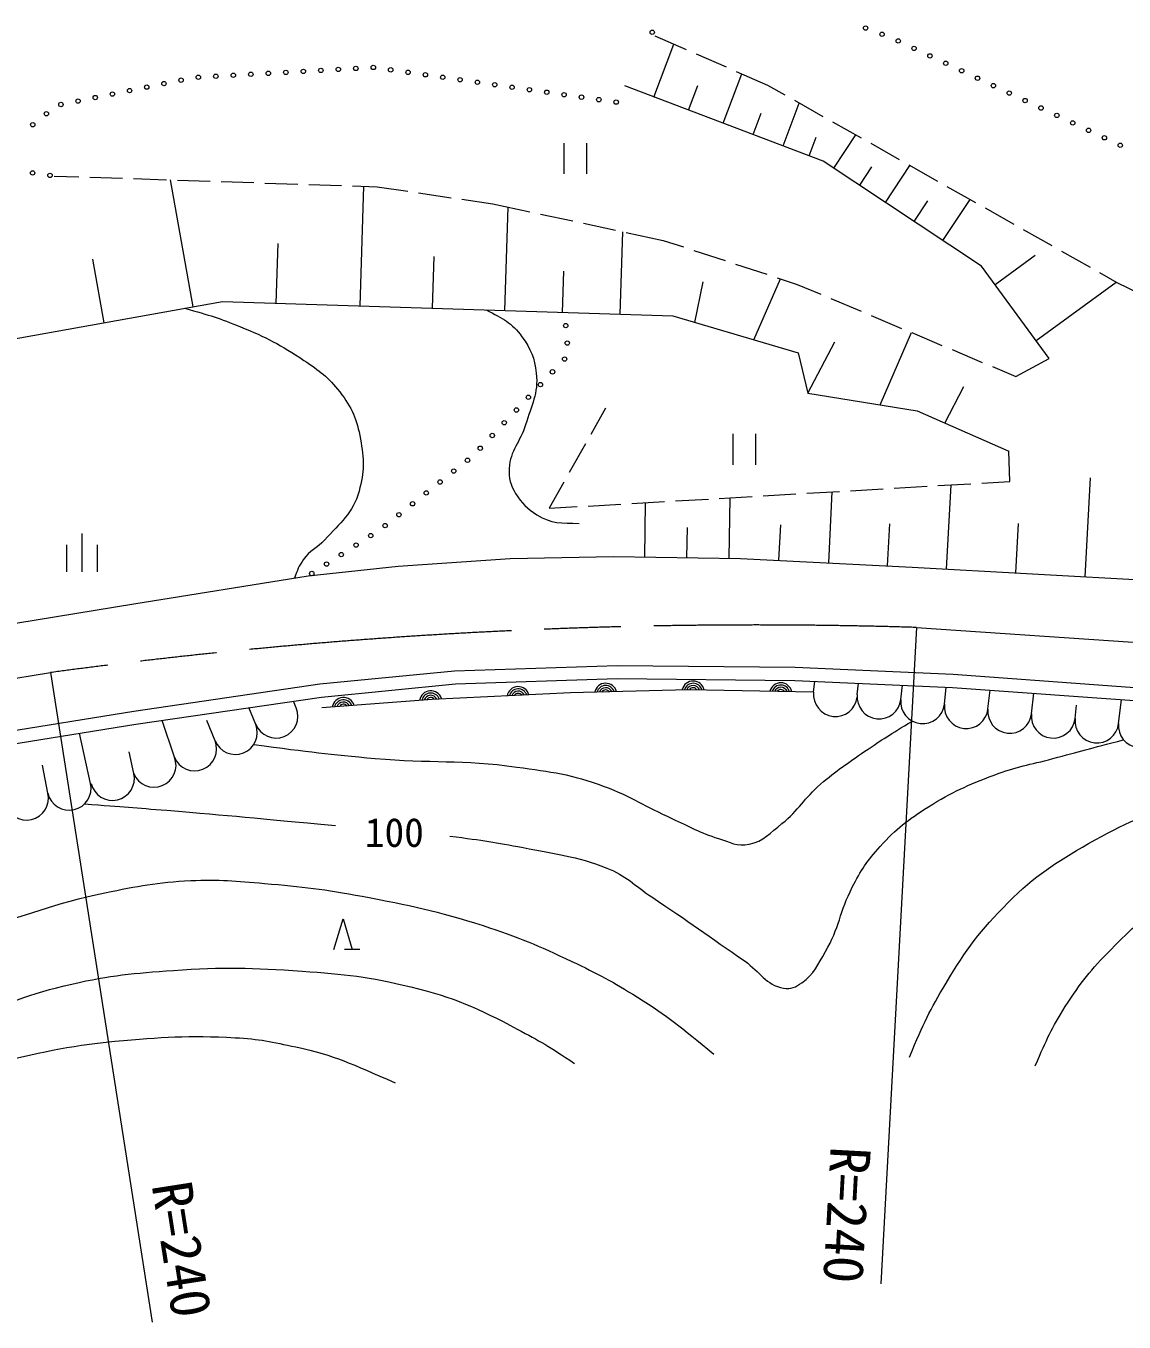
# Model space of a CAD drawing. Units: millimetres, scale not verified. Extents: x 40000 to 680000, y 20000 to 380000.
# Drawn here: x 277174 to 327308, y 275017 to 334163 of the extents above; entities that cross this region are included whole.
import ezdxf
from ezdxf.enums import TextEntityAlignment as Align

# ---------------------------------------------------------------- set-up
doc = ezdxf.new("R2010")
doc.units = ezdxf.units.MM
doc.header["$LTSCALE"] = 1000
doc.linetypes.add('CHAIN', pattern=[18.5, 12, -1.5, 3.5, -1.5])
for name, color, linetype, lineweight in [('M-BMK', 2, 'CHAIN', 13), ('M-STR-HTXT', 7, 'Continuous', 13), ('M-WORK', 1, 'Continuous', 13)]:
    doc.layers.add(name, color=color, linetype=linetype, lineweight=lineweight)
doc.styles.add('ＭＳ ゴシック', font='')
doc.styles.get('ＭＳ ゴシック').set_extended_font_data('MS Gothic')

msp = doc.modelspace()

# ---------------------------------------------------------------- linework, layer by layer
at = {"layer": 'M-BMK'}
for p, q in [((317836, 306714), (364638, 303562)), ((211907, 294080), (278302, 304655))]:
    msp.add_line(p, q, dxfattribs=at)
msp.add_arc((310507, 66826), 240000, 88.24991, 97.71152, dxfattribs=at)
at = {"layer": 'M-STR-HTXT'}
for p, q in [((317836, 306714), (316196, 276759)), ((278302, 304655), (282945, 275017))]:
    msp.add_line(p, q, dxfattribs=at)
at = {"layer": 'M-WORK'}
for p, q in [((305888, 333716), (307313, 333092)), ((305846, 330919), (306760, 333334)), ((307771, 332892), (309145, 332290)), ((309001, 329725), (309854, 331979)), ((309603, 332089), (311027, 331465)), ((313563, 327999), (304509, 331425)), ((307424, 330322), (307850, 331449)), ((311027, 331465), (311820, 331017)), ((311740, 328689), (312480, 330645)), ((312255, 330772), (313562, 330034)), ((310370, 329207), (310740, 330185)), ((313997, 329789), (315303, 329051)), ((312930, 328239), (313252, 329089)), ((314060, 327670), (315064, 329186)), ((301730, 328812), (301730, 327412)), ((302780, 327412), (302780, 328812)), ((315739, 328806), (317045, 328068)), ((320806, 323203), (313563, 327999)), ((315239, 326889), (315797, 327731)), ((316418, 326109), (317533, 327793)), ((317481, 327822), (318787, 327085)), ((278471, 327314), (279591, 327277)), ((280090, 327260), (281589, 327210)), ((282089, 327194), (283588, 327144)), ((284805, 321347), (283769, 327138)), ((284088, 327127), (285587, 327078)), ((286087, 327061), (287586, 327011)), ((288086, 326995), (289585, 326945)), ((290085, 326928), (291584, 326878)), ((292084, 326862), (293203, 326825)), ((292426, 321386), (292602, 326845)), ((293203, 326825), (294609, 326616)), ((295104, 326543), (296588, 326323)), ((319222, 326839), (320529, 326102)), ((297082, 326250), (298489, 326042)), ((298489, 326042), (300179, 325680)), ((317727, 325242), (318347, 326177)), ((319037, 324375), (320275, 326245)), ((299033, 321174), (299185, 325893)), ((300668, 325575), (302135, 325262)), ((320964, 325856), (322270, 325119)), ((302624, 325157), (304091, 324844)), ((304307, 321004), (304428, 324771)), ((304580, 324739), (306270, 324378)), ((322706, 324873), (324012, 324136)), ((288605, 321509), (288693, 324238)), ((306270, 324378), (307191, 324075)), ((295730, 321280), (295805, 323639)), ((307667, 323920), (309092, 323452)), ((321425, 322358), (323252, 323696)), ((324447, 323890), (325754, 323153)), ((280751, 320622), (280233, 323517)), ((301670, 321089), (301731, 322973)), ((309567, 323296), (310992, 322829)), ((323890, 318994), (320806, 323203)), ((307716, 320629), (308096, 322481)), ((310402, 319837), (311623, 322622)), ((311467, 322673), (312388, 322371)), ((312388, 322371), (313464, 321917)), ((323299, 319801), (326952, 322477)), ((326189, 322907), (326982, 322460)), ((326982, 322460), (328004, 321958)), ((265226, 317844), (286149, 321588)), ((286149, 321588), (306705, 320927)), ((313925, 321723), (315307, 321140)), ((306705, 320927), (312431, 319239)), ((315768, 320946), (317150, 320363)), ((316172, 316869), (317603, 320173)), ((317611, 320169), (318993, 319587)), ((312872, 317403), (314099, 319740)), ((319454, 319392), (320836, 318810)), ((312431, 319239), (312872, 317403)), ((322372, 318162), (323890, 318994)), ((321297, 318615), (322372, 318162)), ((319127, 316042), (319999, 317702)), ((312872, 317403), (317864, 316596)), ((303636, 316720), (302961, 315525)), ((317864, 316596), (322048, 314760)), ((309439, 315542), (309439, 314142)), ((310489, 314142), (310489, 315542)), ((302716, 315089), (301978, 313783)), ((322087, 313376), (322048, 314760)), ((325526, 309027), (325779, 313545)), ((301733, 313348), (301058, 312152)), ((312820, 312837), (314318, 312924)), ((313823, 309662), (313988, 312905)), ((314817, 312953), (316315, 313040)), ((316814, 313069), (318311, 313156)), ((318810, 313185), (320308, 313272)), ((319200, 309380), (319415, 313220)), ((320807, 313301), (322087, 313376)), ((302837, 312256), (304335, 312343)), ((304834, 312372), (306331, 312459)), ((305422, 309928), (305456, 312408)), ((306831, 312488), (308328, 312575)), ((308827, 312604), (310325, 312691)), ((309283, 309875), (309321, 312633)), ((310824, 312720), (312321, 312808)), ((301058, 312152), (302338, 312227)), ((307352, 309901), (307371, 311281)), ((311553, 309778), (311636, 311399)), ((316512, 309525), (316609, 311446)), ((322363, 309203), (322489, 311463)), ((279746, 309257), (279746, 311007)), ((279046, 309257), (279046, 310482)), ((280446, 309257), (280446, 310482)), ((299287, 309868), (304003, 309948)), ((304003, 309948), (309797, 309868)), ((290056, 309068), (294172, 309508)), ((294172, 309508), (299287, 309868)), ((309797, 309868), (317630, 309468)), ((317630, 309468), (329778, 308789)), ((282104, 307790), (290056, 309068)), ((264681, 304952), (282104, 307790)), ((290591, 304134), (296739, 304737)), ((296739, 304737), (304164, 304978)), ((304164, 304978), (312299, 304898)), ((312299, 304898), (319511, 304577)), ((282101, 302893), (290591, 304134)), ((290664, 303539), (296778, 304138)), ((296778, 304138), (304171, 304378)), ((304171, 304378), (312283, 304298)), ((312283, 304298), (319476, 303978)), ((313136, 303760), (313191, 304257)), ((315130, 303650), (315187, 304169)), ((317118, 303431), (317189, 304080)), ((319511, 304577), (331586, 303698)), ((282192, 302300), (290664, 303539)), ((319106, 303212), (319192, 303991)), ((319476, 303978), (331544, 303099)), ((321094, 302993), (321189, 303853)), ((323082, 302774), (323185, 303708)), ((272469, 301334), (282101, 302893)), ((287663, 302293), (287356, 303055)), ((289518, 303042), (289393, 303353)), ((325070, 302554), (325138, 303173)), ((327058, 302335), (327184, 303417)), ((272562, 300741), (282192, 302300)), ((283954, 300797), (283387, 302474)), ((285809, 301545), (285435, 302473)), ((280125, 299600), (279619, 301883)), ((282099, 300049), (281883, 301042)), ((278176, 299150), (277924, 300433)), ((291231, 292012), (291651, 293412)), ((291651, 293412), (292071, 292012)), ((292421, 292012), (291721, 292012))]:
    msp.add_line(p, q, dxfattribs=at)
msp.add_lwpolyline([(313136, 303760), (307420, 303872), (302036, 303725), (295722, 303432), (290681, 303040)], dxfattribs=at)
for centre in [(305766, 333875), (315508, 334063), (316257, 333781), (316996, 333477), (317720, 333137), (318445, 332797), (319169, 332457), (285046, 331821), (285845, 331866), (286644, 331910), (287443, 331955), (288241, 331999), (289040, 332044), (289839, 332088), (290638, 332133), (291436, 332178), (292235, 332222), (293034, 332267), (293826, 332159), (294618, 332046), (295410, 331933), (296202, 331819), (319893, 332117), (320617, 331777), (281907, 331212), (282691, 331370), (283475, 331529), (284259, 331687), (296994, 331706), (297786, 331592), (298578, 331479), (299370, 331365), (300162, 331252), (300953, 331139), (321341, 331437), (278770, 330578), (279554, 330736), (280338, 330895), (281123, 331053), (301745, 331025), (302537, 330912), (303329, 330798), (304121, 330685), (322066, 331097), (322790, 330758), (278109, 330158), (323514, 330418), (324238, 330078), (277488, 329654), (324962, 329738), (325687, 329398), (326411, 329058), (327135, 328718), (277481, 327456), (278273, 327342), (301817, 320487), (301887, 319690), (301764, 318960), (301214, 318379), (300664, 317798), (300114, 317217), (299564, 316636), (299014, 316055), (298464, 315474), (297914, 314893), (297334, 314345), (296707, 313848), (295453, 312854), (296080, 313351), (294826, 312357), (294200, 311859), (293573, 311362), (292245, 310472), (292918, 310904), (291571, 310040), (290898, 309608), (290225, 309176)]:
    msp.add_circle(centre, 100, dxfattribs=at)
for centre, radius, start, end in [((299647, 303502), 512, 15.34338, 169.98262), ((303642, 303657), 512, 14.24261, 168.88184), ((303642, 303657), 410, 17.4879, 165.63654), ((307635, 303756), 512, 11.55201, 166.19125), ((307635, 303756), 410, 14.79731, 162.94595), ((307635, 303756), 308, 20.33176, 157.4115), ((311634, 303677), 512, 11.55201, 166.19125), ((311634, 303677), 410, 14.79731, 162.94595), ((291667, 303004), 512, 17.12162, 171.76086), ((295655, 303314), 512, 17.12162, 171.76086), ((295655, 303314), 410, 20.36692, 168.51556), ((295655, 303314), 308, 25.90137, 162.98111), ((295655, 303314), 205, 37.72463, 151.15785), ((299647, 303502), 410, 18.58868, 166.73732), ((299647, 303502), 308, 24.12313, 161.20287), ((299647, 303502), 205, 35.94639, 149.37961), ((303642, 303657), 308, 23.02235, 160.1021), ((303642, 303657), 205, 34.84561, 148.27884), ((307635, 303756), 205, 32.15502, 145.58824), ((311634, 303677), 308, 20.33176, 157.4115), ((311634, 303677), 205, 32.15502, 145.58824), ((314130, 303650), 1000, 173.7095, 353.7095), ((316124, 303541), 1000, 173.7095, 353.7095), ((318112, 303321), 1000, 173.7095, 353.7095), ((288591, 302668), 1000, 201.96617, 21.96617), ((291667, 303004), 410, 20.36692, 168.51556), ((291667, 303004), 308, 25.90137, 162.98111), ((291667, 303004), 205, 37.72463, 151.15785), ((320100, 303102), 1000, 173.7095, 353.7095), ((322088, 302883), 1000, 173.7095, 353.7095), ((286736, 301919), 1000, 201.96617, 21.96617), ((324076, 302664), 1000, 173.7095, 353.7095), ((326064, 302445), 1000, 173.7095, 353.7095), ((328052, 302226), 1000, 173.7095, 353.7095), ((284881, 301171), 1000, 201.96617, 21.96617), ((283026, 300423), 1000, 201.96617, 21.96617), ((281125, 299824), 1000, 192.98657, 12.98657), ((279150, 299375), 1000, 192.98657, 12.98657), ((277201, 298925), 1000, 192.98657, 12.98657)]:
    msp.add_arc(centre, radius, start, end, dxfattribs=at)
for points, knots in [([(284410, 321277), (285613, 320950), (285993, 320832), (286966, 320434), (288153, 319948), (288806, 319617), (289869, 318900), (290573, 318426), (290983, 318137), (291501, 317465), (292062, 316737), (292284, 316215), (292447, 315311), (292612, 314395), (292630, 313826), (292382, 312929), (292099, 311907), (291518, 311505), (290816, 310711), (290469, 310319), (290126, 310233), (289837, 309797), (289637, 309497), (289566, 309349), (289431, 308968)], [0, 0, 0, 0, 1, 1, 1, 2, 2, 2, 3, 3, 3, 4, 4, 4, 5, 5, 5, 6, 6, 6, 7, 7, 7, 8, 8, 8, 8]), ([(298191, 321201), (298948, 320812), (299359, 320625), (299821, 319977), (300226, 319409), (300398, 319007), (300474, 318313), (300575, 317381), (300251, 316862), (299984, 315964), (299748, 315167), (299276, 314803), (299234, 313973), (299210, 313513), (299294, 313228), (299527, 312831), (299802, 312366), (300051, 312145), (300506, 311853), (301152, 311438), (301618, 311480), (302431, 311461)], [0, 0, 0, 0, 1, 1, 1, 2, 2, 2, 3, 3, 3, 4, 4, 4, 5, 5, 5, 6, 6, 6, 7, 7, 7, 7]), ([(287572, 301371), (290228, 301021), (290950, 300933), (293124, 300736), (295642, 300508), (297081, 300697), (299585, 300344), (301162, 300123), (302074, 300021), (303565, 299463), (304820, 298995), (305446, 298551), (306665, 297995), (307486, 297621), (307924, 297349), (308786, 297082), (309318, 296917), (309643, 296709), (310189, 296821), (310868, 296959), (311147, 297336), (311690, 297767), (312459, 298377), (312705, 298923), (313452, 299561), (314199, 300201), (314664, 300504), (315475, 301062), (316300, 301631), (316593, 301807), (317641, 302439)], [0, 0, 0, 0, 1, 1, 1, 2, 2, 2, 3, 3, 3, 4, 4, 4, 5, 5, 5, 6, 6, 6, 7, 7, 7, 8, 8, 8, 9, 9, 9, 10, 10, 10, 10]), ([(296527, 297194), (298122, 296986), (298574, 296920), (299872, 296667), (301378, 296373), (302256, 296287), (303689, 295737), (304580, 295395), (304947, 294940), (305745, 294416), (307432, 293305), (308341, 292629), (310003, 291479), (310692, 291002), (310939, 290399), (311764, 290255), (312098, 290198), (312321, 290303), (312597, 290500), (313162, 290905), (313320, 291320), (313673, 291920), (314303, 292991), (314330, 293751), (314897, 294856), (315299, 295639), (315580, 296062), (316169, 296716), (316915, 297543), (317433, 297928), (318372, 298527), (319470, 299227), (320160, 299506), (321373, 299979), (322385, 300373), (323002, 300442), (324049, 300729), (325309, 301074), (325712, 301177), (327283, 301586)], [0, 0, 0, 0, 1, 1, 1, 2, 2, 2, 3, 3, 3, 4, 4, 4, 5, 5, 5, 6, 6, 6, 7, 7, 7, 8, 8, 8, 9, 9, 9, 10, 10, 10, 11, 11, 11, 12, 12, 12, 13, 13, 13, 13]), ([(317515, 287110), (318178, 288705), (318421, 289227), (319179, 290487), (320112, 292041), (320735, 292877), (322017, 294158), (323275, 295415), (324149, 295960), (325688, 296850), (327326, 297798), (328334, 298198), (330142, 298759), (331728, 299251), (332668, 299348), (334307, 299618), (335691, 299846), (336164, 299906), (337866, 300095)], [0, 0, 0, 0, 1, 1, 1, 2, 2, 2, 3, 3, 3, 4, 4, 4, 5, 5, 5, 6, 6, 6, 6]), ([(279854, 298664), (281677, 298528), (282141, 298489), (283606, 298369), (286616, 298123), (287568, 298025), (291307, 297673)], [0, 0, 0, 0, 1, 1, 1, 2, 2, 2, 2]), ([(323254, 286703), (323799, 287982), (323992, 288408), (324625, 289411), (325322, 290515), (325792, 291095), (326713, 292021), (327663, 292977), (328213, 293525), (329356, 294240), (330734, 295102), (331607, 295430), (333141, 295969), (334777, 296544), (335736, 296769), (337448, 297046), (338809, 297265), (339593, 297240), (340971, 297241), (342771, 297244), (343781, 297180), (345572, 297013), (348103, 296777), (349525, 296650), (352032, 296230), (356240, 295526), (358554, 294896), (362734, 294044), (367118, 293150), (369553, 292540), (373958, 291760), (377596, 291116), (379635, 290729), (383306, 290324), (387386, 289874), (389698, 289918), (393780, 289492), (396666, 289191), (398289, 289051), (401154, 288595), (402270, 288418), (402901, 288330), (403993, 288040), (405418, 287662), (406192, 287315), (407484, 286605), (408373, 286116), (408908, 285842), (409605, 285104), (410151, 284525), (410459, 284168), (410779, 283440), (411048, 282828), (411104, 282440), (411171, 281776), (411243, 281052), (411191, 280742), (411073, 279916)], [0, 0, 0, 0, 1, 1, 1, 2, 2, 2, 3, 3, 3, 4, 4, 4, 5, 5, 5, 6, 6, 6, 7, 7, 7, 8, 8, 8, 9, 9, 9, 10, 10, 10, 11, 11, 11, 12, 12, 12, 13, 13, 13, 14, 14, 14, 15, 15, 15, 16, 16, 16, 17, 17, 17, 18, 18, 18, 19, 19, 19, 19]), ([(214081, 288930), (215829, 288948), (216323, 288962), (217756, 289062), (219506, 289184), (220483, 289310), (222215, 289584), (224539, 289952), (225803, 290380), (228132, 290716), (229247, 290876), (229878, 291057), (231003, 290998), (231795, 290957), (232244, 290878), (233004, 290650), (233962, 290364), (234480, 290097), (235310, 289541), (236054, 289042), (236384, 288636), (236963, 287953), (237597, 287206), (237726, 286626), (238268, 285810), (238538, 285406), (238585, 285058), (238999, 284802), (239377, 284568), (239684, 284630), (240128, 284658), (240841, 284703), (241197, 284979), (241868, 285223), (243156, 285692), (243818, 286101), (245088, 286615), (247062, 287415), (248162, 287883), (250178, 288573), (251956, 289182), (252981, 289445), (254811, 289878), (257061, 290411), (258335, 290659), (260619, 291020), (263674, 291503), (265420, 291528), (268482, 291966), (270987, 292325), (272398, 292499), (274877, 293010), (277218, 293493), (278440, 294139), (280783, 294609), (282297, 294913), (283155, 295090), (284698, 295164), (286010, 295227), (286750, 295146), (288059, 295033), (289813, 294883), (290798, 294769), (292529, 294446), (294707, 294039), (295933, 293786), (298043, 293108), (299665, 292587), (300548, 292204), (302089, 291477), (303296, 290907), (303957, 290550), (305091, 289845), (306537, 288947), (307011, 288526), (308582, 287235)], [0, 0, 0, 0, 1, 1, 1, 2, 2, 2, 3, 3, 3, 4, 4, 4, 5, 5, 5, 6, 6, 6, 7, 7, 7, 8, 8, 8, 9, 9, 9, 10, 10, 10, 11, 11, 11, 12, 12, 12, 13, 13, 13, 14, 14, 14, 15, 15, 15, 16, 16, 16, 17, 17, 17, 18, 18, 18, 19, 19, 19, 20, 20, 20, 21, 21, 21, 22, 22, 22, 23, 23, 23, 24, 24, 24, 25, 25, 25, 25]), ([(194485, 286490), (196474, 285885), (197024, 285699), (198682, 285314), (199785, 285058), (200393, 284829), (201521, 284727), (203082, 284586), (203969, 284711), (205534, 284792), (207593, 284899), (208745, 285033), (210787, 285314), (213088, 285631), (214337, 286044), (216628, 286424), (219471, 286894), (221070, 287133), (223936, 287435), (226009, 287653), (227175, 287986), (229255, 287859), (230198, 287801), (230768, 287807), (231637, 287435), (232498, 287066), (232955, 286750), (233627, 286097), (234538, 285213), (234892, 284558), (235519, 283454), (236153, 282339), (236196, 281570), (236694, 280387), (236802, 280132), (236842, 279975), (236999, 279746), (237085, 279620), (237134, 279530), (237274, 279470), (237581, 279338), (237798, 279432), (238130, 279470), (238860, 279554), (239232, 279800), (239899, 280108), (241093, 280661), (241627, 281219), (242763, 281885), (243812, 282500), (244395, 282862), (245504, 283364), (246647, 283881), (247318, 284115), (248527, 284451), (249606, 284752), (250242, 284806), (251355, 284930), (253368, 285154), (254511, 285082), (256532, 285224), (259008, 285397), (260407, 285409), (262862, 285778), (265165, 286125), (266451, 286387), (268702, 286985), (270950, 287582), (272136, 288157), (274347, 288878), (276267, 289504), (277304, 289998), (279274, 290444), (281055, 290847), (282085, 290937), (283907, 291064), (286195, 291224), (287491, 291189), (289780, 291031), (291733, 290897), (292837, 290774), (294739, 290314), (296725, 289833), (297798, 289349), (299601, 288388), (300650, 287829), (301040, 287611), (302211, 286822)], [0, 0, 0, 0, 1, 1, 1, 2, 2, 2, 3, 3, 3, 4, 4, 4, 5, 5, 5, 6, 6, 6, 7, 7, 7, 8, 8, 8, 9, 9, 9, 10, 10, 10, 11, 11, 11, 12, 12, 12, 13, 13, 13, 14, 14, 14, 15, 15, 15, 16, 16, 16, 17, 17, 17, 18, 18, 18, 19, 19, 19, 20, 20, 20, 21, 21, 21, 22, 22, 22, 23, 23, 23, 24, 24, 24, 25, 25, 25, 26, 26, 26, 27, 27, 27, 28, 28, 28, 29, 29, 29, 29]), ([(243848, 278826), (245347, 279853), (245806, 280167), (247144, 280882), (248487, 281599), (249252, 282010), (250700, 282480), (252372, 283023), (253373, 283101), (255105, 283394), (256813, 283683), (257785, 283755), (259510, 283916), (261913, 284140), (263289, 283953), (265677, 284307), (267494, 284577), (268495, 284840), (270277, 285286), (272359, 285808), (273472, 286303), (275563, 286787), (277759, 287296), (278995, 287619), (281240, 287831), (283373, 288033), (284582, 288100), (286722, 287994), (287816, 287940), (288424, 287801), (289495, 287570), (291336, 287174), (291996, 286816), (294030, 285939)], [0, 0, 0, 0, 1, 1, 1, 2, 2, 2, 3, 3, 3, 4, 4, 4, 5, 5, 5, 6, 6, 6, 7, 7, 7, 8, 8, 8, 9, 9, 9, 10, 10, 10, 11, 11, 11, 11])]:
    msp.add_open_spline(points, degree=3, knots=knots, dxfattribs=at)

# ---------------------------------------------------------------- texts
at = {"layer": 'M-STR-HTXT', "style": 'ＭＳ ゴシック'}
for rotation, p in [(266.866, (314661, 279903)), (278.903, (284299, 278339))]:
    msp.add_text('R=240', height=1833, rotation=rotation, dxfattribs=at).set_placement(p, align=Align.MIDDLE_CENTER)
at = {"layer": 'M-WORK', "style": 'ＭＳ ゴシック'}
msp.add_text('100', height=1320, dxfattribs=at).set_placement((293995, 297360), align=Align.MIDDLE_CENTER)

doc.saveas('drawing.dxf')
